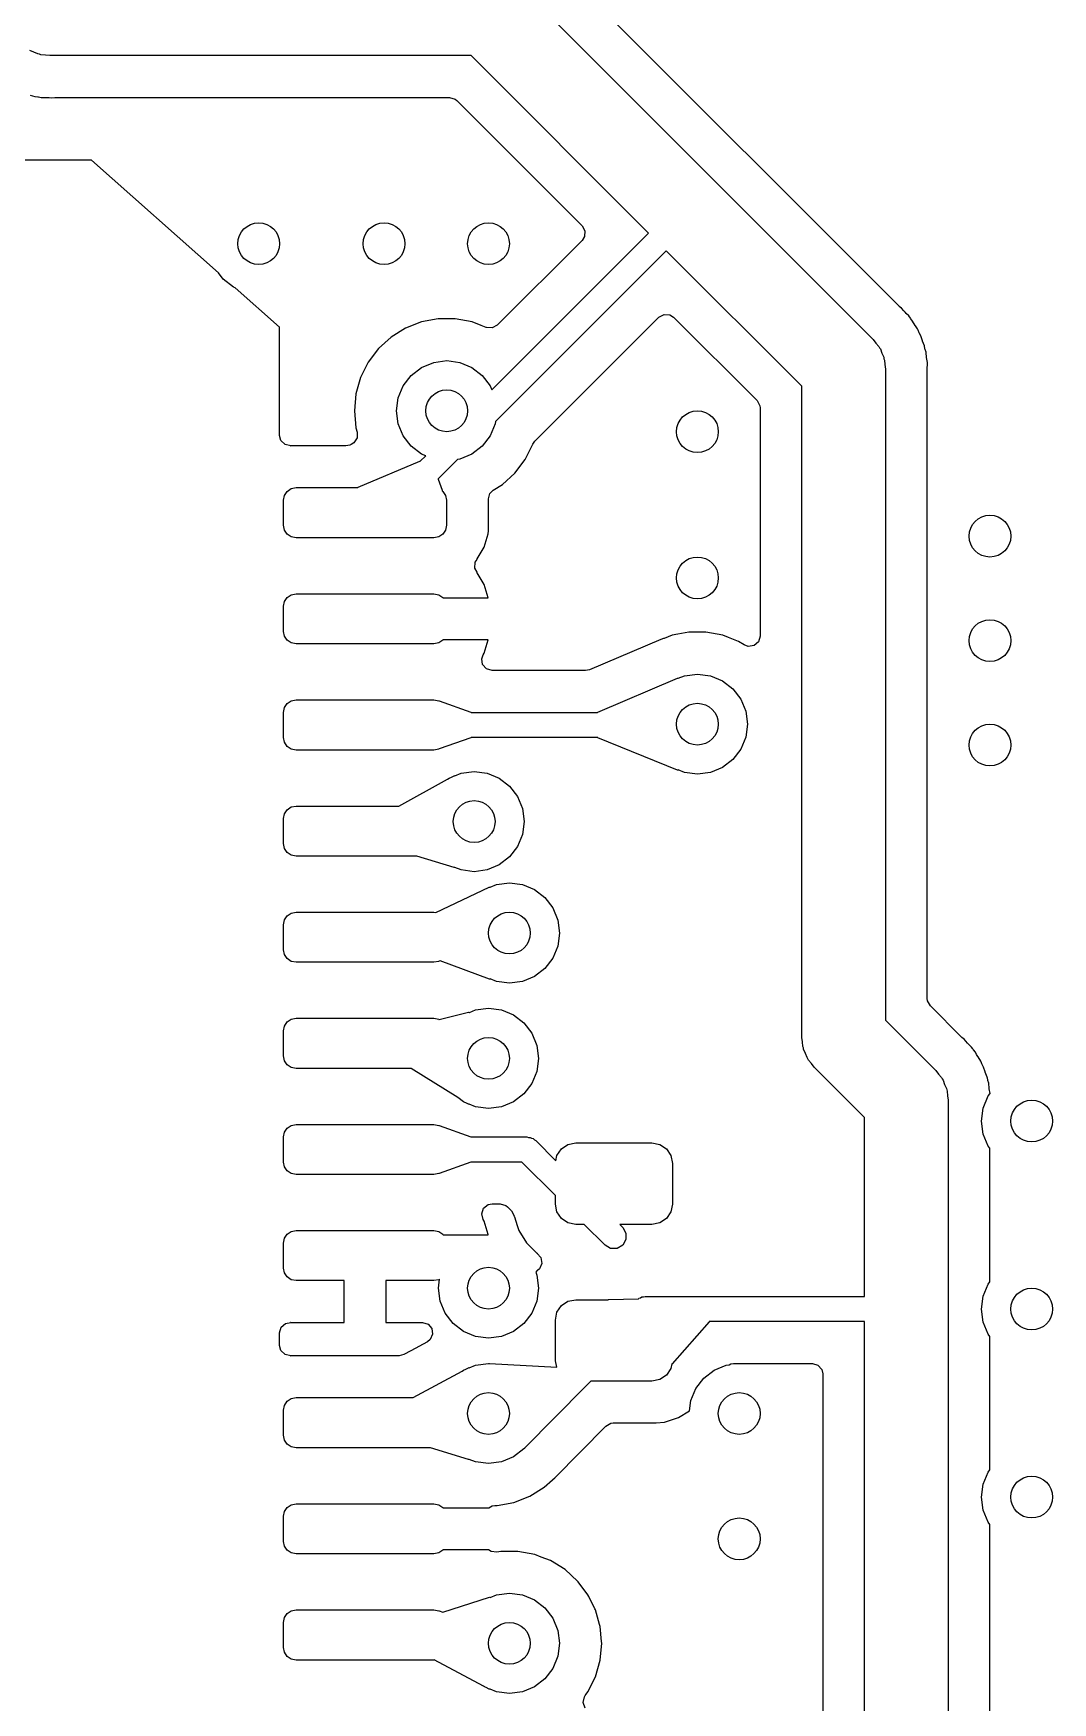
# Model space of a CAD drawing. Extents: x 90 to 175, y -109.5 to -35.9.
# Drawn here: x 146.55 to 158.75, y -68.21 to -48.23 of the extents above; entities that cross this region are included whole.
import ezdxf

# ---------------------------------------------------------------- set-up
doc = ezdxf.new("R2010")
doc.units = 0
doc.layers.add('BLACK', color=7, linetype='CONTINUOUS')

msp = doc.modelspace()

# ---------------------------------------------------------------- linework, layer by layer
at = {"layer": 'BLACK', "linetype": 'CONTINUOUS'}
for p, q in [((156.909807, -51.494887), (152.716452, -47.301532)), ((152.353553, -47.646447), (156.603554, -51.896447)), ((146.560483, -48.457528), (146.510376, -48.438839)), ((146.609134, -48.479746), (146.560483, -48.457528)), ((146.626899, -48.4823), (146.609134, -48.479746)), ((146.643717, -48.488573), (146.626899, -48.4823)), ((146.697061, -48.492388), (146.643717, -48.488573)), ((146.75, -48.5), (146.697061, -48.492388)), ((151.792894, -48.5), (146.75, -48.5)), ((153.91538, -50.622487), (151.792894, -48.5)), ((146.515704, -48.973612), (146.572582, -48.989887)), ((146.572582, -48.989887), (146.606839, -48.992495)), ((146.606839, -48.992495), (146.614614, -48.993586)), ((146.614614, -48.993586), (146.648255, -49.0005)), ((146.648255, -49.0005), (146.648259, -49.0005)), ((146.648259, -49.0005), (146.709598, -49.0005)), ((146.709598, -49.0005), (146.714304, -49.000678)), ((146.714304, -49.000678), (146.741595, -49.002757)), ((146.741595, -49.002757), (146.775475, -49.005337)), ((146.775475, -49.005337), (146.775475, -49.005336)), ((146.775475, -49.005336), (146.775476, -49.005337)), ((146.775476, -49.005337), (146.809559, -49.000996)), ((146.809559, -49.000996), (146.817389, -49.0005)), ((146.817389, -49.0005), (151.534217, -49.0005)), ((151.534217, -49.0005), (151.601256, -49.020185)), ((151.601256, -49.020185), (151.621898, -49.036819)), ((151.621898, -49.036819), (153.119885, -50.534806)), ((147.25, -49.75), (139, -49.75)), ((148.768754, -51.100003), (147.25, -49.75)), ((153.119885, -50.534806), (153.15337, -50.596129)), ((152.039605, -52.498262), (153.91538, -50.622487)), ((153.119885, -50.710168), (152.105099, -51.724953)), ((153.148386, -50.665821), (153.119885, -50.710168)), ((153.15337, -50.596129), (153.148386, -50.665821)), ((154.127512, -50.834619), (152.082998, -52.879133)), ((155.75, -52.457106), (154.127512, -50.834619)), ((148.825736, -51.174264), (148.768754, -51.100003)), ((148.95, -51.269615), (148.825736, -51.174264)), ((148.967915, -51.277035), (148.95, -51.269615)), ((149.5, -51.75), (148.967915, -51.277035)), ((156.915694, -51.500072), (156.909807, -51.494887)), ((156.942866, -51.521105), (156.915694, -51.500072)), ((156.969324, -51.551925), (156.942866, -51.521105)), ((151.197541, -51.686977), (151.007364, -51.760651)), ((151.197544, -51.686976), (151.197541, -51.686976)), ((151.197541, -51.686976), (151.197541, -51.686977)), ((151.398024, -51.6495), (151.197544, -51.686976)), ((151.601976, -51.6495), (151.398024, -51.6495)), ((151.802456, -51.686976), (151.601976, -51.6495)), ((151.911258, -51.729126), (151.802456, -51.686976)), ((151.972624, -51.752899), (151.911258, -51.729126)), ((152.105099, -51.724953), (152.043776, -51.758438)), ((152.554687, -53.115257), (154.039831, -51.630114)), ((154.039831, -51.630114), (154.101154, -51.596629)), ((154.101154, -51.596629), (154.170846, -51.601613)), ((154.170846, -51.601613), (154.215193, -51.630114)), ((154.215193, -51.630114), (155.213181, -52.628102)), ((156.982828, -51.567655), (156.969324, -51.551925)), ((156.986019, -51.571099), (156.982828, -51.567655)), ((156.999553, -51.584633), (156.986019, -51.571099)), ((157.029399, -51.614478), (156.999553, -51.584633)), ((157.029404, -51.614484), (157.029399, -51.614478)), ((157.048306, -51.643163), (157.029404, -51.614484)), ((157.053034, -51.649434), (157.048306, -51.643163)), ((157.075409, -51.675498), (157.053034, -51.649434)), ((157.105183, -51.729142), (157.075409, -51.675498)), ((157.107605, -51.733139), (157.105183, -51.729142)), ((157.131458, -51.769331), (157.107605, -51.733139)), ((149.5, -53.04573), (149.5, -51.75)), ((150.833958, -51.868019), (150.683237, -52.005418)), ((150.83396, -51.868017), (150.833958, -51.868019)), ((151.007357, -51.760655), (150.83396, -51.868017)), ((151.007364, -51.760651), (151.007357, -51.760655)), ((151.974084, -51.753454), (151.972624, -51.752899)), ((152.043776, -51.758438), (151.974084, -51.753454)), ((156.603554, -51.896447), (156.635603, -51.939261)), ((157.141377, -51.784381), (157.131458, -51.769331)), ((157.141378, -51.784384), (157.141377, -51.784381)), ((157.15412, -51.816284), (157.141378, -51.784384)), ((157.157491, -51.823382), (157.15412, -51.816284)), ((157.174159, -51.853412), (157.157491, -51.823382)), ((157.192527, -51.911955), (157.174159, -51.853412)), ((157.194092, -51.916352), (157.192527, -51.911955)), ((157.216858, -51.973348), (157.194092, -51.916352)), ((150.683237, -52.005418), (150.560327, -52.168178)), ((156.635603, -51.939261), (156.670627, -51.97968)), ((156.670627, -51.97968), (156.678084, -51.996008)), ((156.678084, -51.996008), (156.688839, -52.010376)), ((156.688839, -52.010376), (156.70753, -52.060487)), ((156.70753, -52.060487), (156.729746, -52.109134)), ((156.729746, -52.109134), (156.732299, -52.126895)), ((156.732299, -52.126895), (156.738574, -52.143717)), ((157.222918, -52.007166), (157.216858, -51.973348)), ((157.224788, -52.01478), (157.222918, -52.007166)), ((157.235074, -52.047562), (157.224788, -52.01478)), ((157.235825, -52.054952), (157.235074, -52.047562)), ((157.24128, -52.108587), (157.235825, -52.054952)), ((157.241933, -52.113253), (157.24128, -52.108587)), ((157.252757, -52.173637), (157.241933, -52.113253)), ((150.560327, -52.168178), (150.469422, -52.350739)), ((150.980385, -52.45), (151.075736, -52.325736)), ((151.075736, -52.325736), (151.2, -52.230385)), ((151.2, -52.230385), (151.344709, -52.170445)), ((151.344709, -52.170445), (151.5, -52.15)), ((151.5, -52.15), (151.655291, -52.170445)), ((151.655291, -52.170445), (151.8, -52.230385)), ((151.8, -52.230385), (151.924264, -52.325736)), ((151.924264, -52.325736), (152.019615, -52.45)), ((156.738574, -52.143717), (156.742389, -52.19707)), ((156.742389, -52.19707), (156.75, -52.25)), ((156.75, -52.25), (156.75, -60.042893)), ((157.2505, -52.262715), (157.252757, -52.173641)), ((157.2505, -59.784217), (157.2505, -52.262715)), ((157.252756, -52.17364), (157.252757, -52.173637)), ((157.252757, -52.173641), (157.252756, -52.17364)), ((150.469417, -52.350752), (150.413602, -52.546917)), ((150.469422, -52.350739), (150.469417, -52.350752)), ((150.920445, -52.594709), (150.980385, -52.45)), ((152.019615, -52.45), (152.039605, -52.498262)), ((155.75, -60.25), (155.75, -52.457106)), ((150.413602, -52.546917), (150.394785, -52.749999)), ((150.9, -52.75), (150.920445, -52.594709)), ((155.213181, -52.628102), (155.246666, -52.689425)), ((155.246666, -52.689425), (155.2495, -52.715783)), ((155.2495, -52.715783), (155.2495, -55.447072)), ((150.394785, -52.749999), (150.394785, -52.75)), ((150.394785, -52.75), (150.413602, -52.953079)), ((150.920445, -52.905291), (150.9, -52.75)), ((150.980385, -53.05), (150.920445, -52.905291)), ((152.079555, -52.905291), (152.019615, -53.05)), ((152.082998, -52.879133), (152.079555, -52.905291)), ((149.515507, -53.105774), (149.5, -53.04573)), ((149.565192, -53.154898), (149.515507, -53.105774)), ((150.389448, -53.133072), (150.357257, -53.15292)), ((150.427715, -53.074613), (150.389448, -53.133072)), ((150.413602, -52.953079), (150.413602, -52.953082)), ((150.413602, -52.953082), (150.413603, -52.953083)), ((150.413603, -52.953083), (150.428302, -53.004748)), ((150.428302, -53.004748), (150.427715, -53.074613)), ((151.075736, -53.174264), (150.980385, -53.05)), ((152.019615, -53.05), (151.924264, -53.174264)), ((152.53137, -53.147664), (152.554687, -53.115257)), ((149.633548, -53.169362), (149.565192, -53.154898)), ((149.631713, -53.169504), (149.633548, -53.169362)), ((149.631804, -53.1695), (149.631713, -53.169504)), ((150.292879, -53.1695), (149.631804, -53.1695)), ((150.3411, -53.15974), (150.292879, -53.1695)), ((150.357257, -53.15292), (150.3411, -53.15974)), ((151.2, -53.269615), (151.075736, -53.174264)), ((151.183033, -53.354834), (151.248262, -53.289605)), ((151.248262, -53.289605), (151.2, -53.269615)), ((151.629133, -53.332998), (151.397779, -53.564352)), ((151.655291, -53.329555), (151.629133, -53.332998)), ((151.8, -53.269615), (151.655291, -53.329555)), ((151.924264, -53.174264), (151.8, -53.269615)), ((152.316764, -53.494579), (152.439673, -53.331821)), ((152.439673, -53.331821), (152.530582, -53.14925)), ((152.530582, -53.14925), (152.530584, -53.149241)), ((152.530584, -53.149241), (152.53137, -53.147664)), ((150.441784, -53.665924), (151.178813, -53.354862)), ((151.178813, -53.354862), (151.183033, -53.354834)), ((152.166041, -53.631981), (152.316764, -53.494579)), ((149.558918, -53.762597), (149.591434, -53.713934)), ((149.591434, -53.713934), (149.640097, -53.681418)), ((149.640097, -53.681418), (149.6975, -53.67)), ((149.6975, -53.67), (150.437296, -53.67)), ((150.437296, -53.67), (150.441784, -53.665924)), ((151.397779, -53.564352), (151.399083, -53.566412)), ((151.399083, -53.566412), (151.446983, -53.700521)), ((151.446983, -53.700521), (151.446549, -53.709245)), ((151.446549, -53.709245), (151.453566, -53.713934)), ((151.453566, -53.713934), (151.486082, -53.762597)), ((152.017685, -53.738055), (152.056723, -53.699667)), ((152.056723, -53.699667), (152.166041, -53.631981)), ((149.5475, -53.82), (149.558918, -53.762597)), ((149.5475, -54.12), (149.5475, -53.82)), ((151.486082, -53.762597), (151.4975, -53.82)), ((151.4975, -53.82), (151.4975, -54.12)), ((151.998, -53.805094), (152.017685, -53.738055)), ((151.998, -54.185694), (151.998, -53.805094)), ((149.558918, -54.177403), (149.5475, -54.12)), ((151.4975, -54.12), (151.486082, -54.177403)), ((149.591434, -54.226066), (149.558918, -54.177403)), ((149.640097, -54.258582), (149.591434, -54.226066)), ((149.6975, -54.27), (149.640097, -54.258582)), ((151.3475, -54.27), (149.6975, -54.27)), ((151.404903, -54.258582), (151.3475, -54.27)), ((151.453566, -54.226066), (151.404903, -54.258582)), ((151.486082, -54.177403), (151.453566, -54.226066)), ((151.949244, -54.380398), (151.995098, -54.222569)), ((151.995098, -54.222569), (151.998, -54.185694)), ((151.841249, -54.562082), (151.862356, -54.529232)), ((151.860801, -54.528026), (151.865577, -54.521868)), ((151.862356, -54.529232), (151.860801, -54.528026)), ((151.865577, -54.521868), (151.865581, -54.521865)), ((151.865581, -54.521865), (151.949244, -54.380398)), ((151.836302, -54.631776), (151.841249, -54.562082)), ((151.862866, -54.680364), (151.836302, -54.631776)), ((151.8604, -54.682278), (151.862866, -54.680364)), ((151.865185, -54.688447), (151.8604, -54.682278)), ((151.948781, -54.829801), (151.865185, -54.688447)), ((151.9946, -54.987513), (151.948781, -54.829801)), ((149.5475, -55.09), (149.558918, -55.032597)), ((149.5475, -55.39), (149.5475, -55.09)), ((149.558918, -55.032597), (149.591434, -54.983934)), ((149.591434, -54.983934), (149.640097, -54.951418)), ((149.640097, -54.951418), (149.6975, -54.94)), ((149.6975, -54.94), (151.3475, -54.94)), ((151.3475, -54.94), (151.404903, -54.951418)), ((151.404903, -54.951418), (151.453566, -54.983934)), ((151.453566, -54.983934), (151.457619, -54.99)), ((151.457619, -54.99), (151.994795, -54.99)), ((151.994795, -54.989998), (151.9946, -54.987513)), ((151.994795, -54.99), (151.994795, -54.989998)), ((149.558918, -55.447403), (149.5475, -55.39)), ((149.591434, -55.496066), (149.558918, -55.447403)), ((149.640097, -55.528582), (149.591434, -55.496066)), ((149.6975, -55.54), (149.640097, -55.528582)), ((151.404903, -55.528582), (151.3475, -55.54)), ((151.453566, -55.496066), (151.404903, -55.528582)), ((151.457619, -55.49), (151.453566, -55.496066)), ((151.994795, -55.49), (151.457619, -55.49)), ((151.948781, -55.650198), (151.9946, -55.492486)), ((151.9946, -55.492486), (151.994795, -55.490001)), ((151.994795, -55.490001), (151.994795, -55.49)), ((154.060681, -55.48557), (153.21007, -55.849504)), ((154.060687, -55.485568), (154.060681, -55.48557)), ((154.094389, -55.476548), (154.060687, -55.485568)), ((154.10076, -55.474469), (154.094389, -55.476548)), ((154.197538, -55.436977), (154.10076, -55.474469)), ((154.264034, -55.424547), (154.197538, -55.436977)), ((154.398024, -55.3995), (154.264034, -55.424547)), ((154.601976, -55.3995), (154.398024, -55.3995)), ((154.802456, -55.436976), (154.601976, -55.3995)), ((154.871754, -55.463822), (154.802456, -55.436976)), ((154.992635, -55.510651), (154.871754, -55.463822)), ((154.992636, -55.510651), (154.992635, -55.510651)), ((154.992637, -55.510652), (154.992636, -55.510651)), ((154.992639, -55.510653), (154.992637, -55.510652)), ((154.992642, -55.510655), (154.992639, -55.510653)), ((155.060223, -55.552499), (154.992642, -55.510655)), ((155.229815, -55.514111), (155.177011, -55.559866)), ((155.2495, -55.447072), (155.229815, -55.514111)), ((151.3475, -55.54), (149.6975, -55.54)), ((151.919658, -55.717853), (151.935664, -55.672379)), ((151.929602, -55.787011), (151.919658, -55.717853)), ((151.935664, -55.672379), (151.948781, -55.650198)), ((155.107853, -55.56981), (155.060223, -55.552499)), ((155.177011, -55.559866), (155.107853, -55.56981)), ((151.975357, -55.839815), (151.929602, -55.787011)), ((152.042396, -55.8595), (151.975357, -55.839815)), ((153.161294, -55.8595), (152.042396, -55.8595)), ((153.21007, -55.849504), (153.161294, -55.8595)), ((154.269775, -55.951483), (154.344709, -55.920445)), ((154.344709, -55.920445), (154.5, -55.9)), ((154.5, -55.9), (154.655291, -55.920445)), ((154.655291, -55.920445), (154.8, -55.980385)), ((153.309087, -56.356963), (154.259526, -55.950319)), ((154.259526, -55.950319), (154.268479, -55.950216)), ((154.268479, -55.950216), (154.269775, -55.951483)), ((154.8, -55.980385), (154.924264, -56.075736)), ((154.924264, -56.075736), (155.019615, -56.2)), ((149.5475, -56.36), (149.558918, -56.302597)), ((149.558918, -56.302597), (149.591434, -56.253934)), ((149.591434, -56.253934), (149.640097, -56.221418)), ((149.640097, -56.221418), (149.6975, -56.21)), ((149.6975, -56.21), (151.3475, -56.21)), ((151.3475, -56.21), (151.404903, -56.221418)), ((151.404903, -56.221418), (151.406851, -56.222719)), ((151.406851, -56.222719), (151.408651, -56.222741)), ((151.408651, -56.222741), (151.789695, -56.357244)), ((155.019615, -56.2), (155.079555, -56.344709)), ((149.5475, -56.66), (149.5475, -56.36)), ((151.789695, -56.357244), (151.792762, -56.36)), ((151.792762, -56.36), (153.305187, -56.36)), ((153.305187, -56.36), (153.305416, -56.359447)), ((153.305416, -56.359447), (153.309087, -56.356963)), ((155.079555, -56.344709), (155.1, -56.5)), ((155.1, -56.5), (155.079555, -56.655291)), ((149.558918, -56.717403), (149.5475, -56.66)), ((149.591434, -56.766066), (149.558918, -56.717403)), ((151.789694, -56.662755), (151.408651, -56.797258)), ((151.794065, -56.66), (151.789694, -56.662755)), ((153.306274, -56.66), (151.794065, -56.66)), ((153.309277, -56.662967), (153.306274, -56.66)), ((154.259636, -57.049949), (153.309277, -56.662967)), ((155.079555, -56.655291), (155.019615, -56.8)), ((149.640097, -56.798582), (149.591434, -56.766066)), ((149.6975, -56.81), (149.640097, -56.798582)), ((151.3475, -56.81), (149.6975, -56.81)), ((151.404903, -56.798582), (151.3475, -56.81)), ((151.406852, -56.797279), (151.404903, -56.798582)), ((151.408651, -56.797258), (151.406852, -56.797279)), ((154.924264, -56.924264), (154.8, -57.019615)), ((155.019615, -56.8), (154.924264, -56.924264)), ((151.556999, -57.134042), (151.587289, -57.11746)), ((151.587289, -57.11746), (151.596189, -57.116494)), ((151.596189, -57.116494), (151.597268, -57.117362)), ((151.597268, -57.117362), (151.673026, -57.085983)), ((151.673026, -57.085983), (151.828317, -57.065538)), ((151.828317, -57.065538), (151.983608, -57.085983)), ((151.983608, -57.085983), (152.128317, -57.145923)), ((154.268509, -57.049929), (154.259636, -57.049949)), ((154.269881, -57.04856), (154.268509, -57.049929)), ((154.344709, -57.079555), (154.269881, -57.04856)), ((154.5, -57.1), (154.344709, -57.079555)), ((154.655291, -57.079555), (154.5, -57.1)), ((154.8, -57.019615), (154.655291, -57.079555)), ((150.925074, -57.48), (151.510932, -57.159262)), ((151.510932, -57.159262), (151.528317, -57.145923)), ((151.528317, -57.145923), (151.556999, -57.134042)), ((152.128317, -57.145923), (152.252581, -57.241274)), ((152.252581, -57.241274), (152.347932, -57.365538)), ((149.558918, -57.572597), (149.591434, -57.523934)), ((149.591434, -57.523934), (149.640097, -57.491418)), ((149.640097, -57.491418), (149.6975, -57.48)), ((149.6975, -57.48), (150.925074, -57.48)), ((152.347932, -57.365538), (152.407872, -57.510247)), ((152.407872, -57.510247), (152.428317, -57.665538)), ((149.5475, -57.63), (149.558918, -57.572597)), ((149.5475, -57.93), (149.5475, -57.63)), ((152.428317, -57.665538), (152.407872, -57.820829)), ((149.558918, -57.987403), (149.5475, -57.93)), ((152.407872, -57.820829), (152.347932, -57.965538)), ((149.591434, -58.036066), (149.558918, -57.987403)), ((149.640097, -58.068582), (149.591434, -58.036066)), ((149.6975, -58.08), (149.640097, -58.068582)), ((151.141463, -58.08), (149.6975, -58.08)), ((151.588559, -58.216761), (151.141463, -58.08)), ((152.252581, -58.089802), (152.128317, -58.185153)), ((152.347932, -57.965538), (152.252581, -58.089802)), ((151.596442, -58.216389), (151.588559, -58.216761)), ((151.59858, -58.214256), (151.596442, -58.216389)), ((151.673026, -58.245093), (151.59858, -58.214256)), ((151.828317, -58.265538), (151.673026, -58.245093)), ((151.983608, -58.245093), (151.828317, -58.265538)), ((152.128317, -58.185153), (151.983608, -58.245093)), ((151.368298, -58.754136), (152.0093, -58.450917)), ((152.0093, -58.450917), (152.018241, -58.450478)), ((152.018241, -58.450478), (152.019483, -58.451604)), ((152.019483, -58.451604), (152.094709, -58.420445)), ((152.094709, -58.420445), (152.25, -58.4)), ((152.25, -58.4), (152.405291, -58.420445)), ((152.405291, -58.420445), (152.55, -58.480385)), ((152.55, -58.480385), (152.674264, -58.575736)), ((152.674264, -58.575736), (152.769615, -58.7)), ((152.769615, -58.7), (152.829555, -58.844709)), ((149.5475, -58.9), (149.558918, -58.842597)), ((149.5475, -59.2), (149.5475, -58.9)), ((149.558918, -58.842597), (149.591434, -58.793934)), ((149.591434, -58.793934), (149.640097, -58.761418)), ((149.640097, -58.761418), (149.6975, -58.75)), ((149.6975, -58.75), (151.3475, -58.75)), ((151.3475, -58.75), (151.368298, -58.754136)), ((152.829555, -58.844709), (152.85, -59)), ((152.85, -59), (152.829555, -59.155291)), ((149.558918, -59.257403), (149.5475, -59.2)), ((149.591434, -59.306066), (149.558918, -59.257403)), ((149.640097, -59.338582), (149.591434, -59.306066)), ((152.769615, -59.3), (152.674264, -59.424264)), ((152.829555, -59.155291), (152.769615, -59.3)), ((149.6975, -59.35), (149.640097, -59.338582)), ((151.3475, -59.35), (149.6975, -59.35)), ((151.404903, -59.338582), (151.3475, -59.35)), ((151.406852, -59.337279), (151.404903, -59.338582)), ((151.408651, -59.337258), (151.406852, -59.337279)), ((151.420582, -59.333046), (151.408651, -59.337258)), ((152.009852, -59.55044), (151.420582, -59.333046)), ((152.55, -59.519615), (152.405291, -59.579555)), ((152.674264, -59.424264), (152.55, -59.519615)), ((152.018363, -59.550279), (152.009852, -59.55044)), ((152.020026, -59.54862), (152.018363, -59.550279)), ((152.094709, -59.579555), (152.020026, -59.54862)), ((152.25, -59.6), (152.094709, -59.579555)), ((152.405291, -59.579555), (152.25, -59.6)), ((151.770912, -59.951012), (151.844709, -59.920445)), ((151.844709, -59.920445), (152, -59.9)), ((152, -59.9), (152.155291, -59.920445)), ((152.155291, -59.920445), (152.3, -59.980385)), ((157.253334, -59.810575), (157.2505, -59.784217)), ((157.286819, -59.871898), (157.253334, -59.810575)), ((157.659804, -60.244883), (157.286819, -59.871898)), ((149.5475, -60.17), (149.558918, -60.112597)), ((149.558918, -60.112597), (149.591434, -60.063934)), ((149.591434, -60.063934), (149.640097, -60.031418)), ((149.640097, -60.031418), (149.6975, -60.02)), ((149.6975, -60.02), (151.3475, -60.02)), ((151.3475, -60.02), (151.404903, -60.031418)), ((151.404903, -60.031418), (151.406851, -60.032719)), ((151.406851, -60.032719), (151.407692, -60.032729)), ((151.407692, -60.032729), (151.76069, -59.948)), ((151.76069, -59.948), (151.769534, -59.949401)), ((151.769534, -59.949401), (151.770912, -59.951012)), ((152.3, -59.980385), (152.424264, -60.075736)), ((152.424264, -60.075736), (152.519615, -60.2)), ((156.75, -60.042893), (157.353553, -60.646446)), ((149.5475, -60.47), (149.5475, -60.17)), ((152.519615, -60.2), (152.579555, -60.344709)), ((155.757611, -60.302938), (155.75, -60.25)), ((155.761427, -60.356283), (155.757611, -60.302938)), ((157.665698, -60.250075), (157.659804, -60.244883)), ((157.692867, -60.271106), (157.665698, -60.250075)), ((157.732829, -60.317656), (157.692867, -60.271106)), ((157.736033, -60.321112), (157.732829, -60.317656)), ((157.779402, -60.364481), (157.736033, -60.321112)), ((149.558918, -60.527403), (149.5475, -60.47)), ((149.591434, -60.576066), (149.558918, -60.527403)), ((152.579555, -60.344709), (152.6, -60.5)), ((152.6, -60.5), (152.579555, -60.655291)), ((155.767699, -60.3731), (155.761427, -60.356283)), ((155.770254, -60.390866), (155.767699, -60.3731)), ((155.792471, -60.439516), (155.770254, -60.390866)), ((155.811161, -60.489624), (155.792471, -60.439516)), ((155.821915, -60.50399), (155.811161, -60.489624)), ((155.829373, -60.52032), (155.821915, -60.50399)), ((155.8644, -60.560744), (155.829373, -60.52032)), ((157.794071, -60.386739), (157.779402, -60.364481)), ((157.798302, -60.393159), (157.794071, -60.386739)), ((157.803033, -60.399434), (157.798302, -60.393159)), ((157.825407, -60.425495), (157.803033, -60.399434)), ((157.825409, -60.425498), (157.825407, -60.425495)), ((157.840362, -60.452438), (157.825409, -60.425498)), ((157.85518, -60.479134), (157.840362, -60.452438)), ((157.85762, -60.483163), (157.85518, -60.479134)), ((157.891377, -60.534383), (157.85762, -60.483163)), ((149.640097, -60.608582), (149.591434, -60.576066)), ((149.6975, -60.62), (149.640097, -60.608582)), ((151.075718, -60.62), (149.6975, -60.62)), ((151.634573, -60.969411), (151.075718, -60.62)), ((152.579555, -60.655291), (152.519615, -60.8)), ((155.896447, -60.603553), (155.8644, -60.560744)), ((156.5, -61.207106), (155.896447, -60.603553)), ((157.353553, -60.646446), (157.385602, -60.689259)), ((157.385602, -60.689259), (157.420627, -60.72968)), ((157.893994, -60.540936), (157.891377, -60.534383)), ((157.904117, -60.566278), (157.893994, -60.540936)), ((157.907488, -60.573378), (157.904117, -60.566278)), ((157.924157, -60.603407), (157.907488, -60.573378)), ((157.924158, -60.60341), (157.924157, -60.603407)), ((157.924159, -60.603412), (157.924158, -60.60341)), ((157.942521, -60.661937), (157.924159, -60.603412)), ((157.944102, -60.666378), (157.942521, -60.661937)), ((157.966858, -60.723347), (157.944102, -60.666378)), ((157.969579, -60.738531), (157.966858, -60.723347)), ((152.424264, -60.924264), (152.3, -61.019615)), ((152.519615, -60.8), (152.424264, -60.924264)), ((157.420627, -60.72968), (157.428084, -60.746009)), ((157.428084, -60.746009), (157.438839, -60.760376)), ((157.438839, -60.760376), (157.457528, -60.810483)), ((157.457528, -60.810483), (157.479746, -60.859134)), ((157.479746, -60.859134), (157.4823, -60.876899)), ((157.4823, -60.876899), (157.488573, -60.893717)), ((157.488573, -60.893717), (157.492388, -60.947061)), ((157.972917, -60.757154), (157.969579, -60.738531)), ((157.97479, -60.764786), (157.972917, -60.757154)), ((157.985074, -60.797562), (157.97479, -60.764786)), ((157.980385, -60.95), (158.00235, -60.921374)), ((157.991282, -60.858617), (157.985074, -60.797562)), ((157.991932, -60.863247), (157.991282, -60.858617)), ((158.00235, -60.921374), (157.991932, -60.863247)), ((151.7, -61.019615), (151.634573, -60.969411)), ((151.744058, -61.037864), (151.7, -61.019615)), ((151.758686, -61.04701), (151.744058, -61.037864)), ((151.760395, -61.047891), (151.758686, -61.04701)), ((151.768294, -61.047903), (151.760395, -61.047891)), ((151.844709, -61.079555), (151.768294, -61.047903)), ((152, -61.1), (151.844709, -61.079555)), ((152.155291, -61.079555), (152, -61.1)), ((152.3, -61.019615), (152.155291, -61.079555)), ((157.492388, -60.947061), (157.5, -61)), ((157.5, -61), (157.5, -72.5)), ((157.9, -61.25), (157.920445, -61.094709)), ((157.920445, -61.094709), (157.980385, -60.95)), ((149.591434, -61.333934), (149.640097, -61.301418)), ((149.640097, -61.301418), (149.6975, -61.29)), ((149.6975, -61.29), (151.3475, -61.29)), ((151.3475, -61.29), (151.404903, -61.301418)), ((151.404903, -61.301418), (151.406851, -61.302719)), ((151.406851, -61.302719), (151.408651, -61.302741)), ((151.408651, -61.302741), (151.789695, -61.437244)), ((156.5, -63.35), (156.5, -61.207106)), ((157.920445, -61.405291), (157.9, -61.25)), ((149.5475, -61.44), (149.558918, -61.382597)), ((149.5475, -61.74), (149.5475, -61.44)), ((149.558918, -61.382597), (149.591434, -61.333934)), ((151.789695, -61.437244), (151.792762, -61.44)), ((151.792762, -61.44), (152.46, -61.44)), ((152.46, -61.44), (152.479075, -61.445111)), ((152.479075, -61.445111), (152.498823, -61.445111)), ((152.498823, -61.445111), (152.515925, -61.454984)), ((152.515925, -61.454984), (152.535, -61.460096)), ((152.535, -61.460096), (152.548964, -61.47406)), ((152.548964, -61.47406), (152.566066, -61.483934)), ((152.566066, -61.483934), (152.806367, -61.724235)), ((152.950471, -61.531054), (153.04375, -61.5125)), ((153.04375, -61.5125), (153.95625, -61.5125)), ((153.95625, -61.5125), (154.049529, -61.531054)), ((157.980385, -61.55), (157.920445, -61.405291)), ((152.806367, -61.724235), (152.818554, -61.662971)), ((152.818554, -61.662971), (152.871393, -61.583893)), ((152.871393, -61.583893), (152.950471, -61.531054)), ((154.049529, -61.531054), (154.128607, -61.583893)), ((154.128607, -61.583893), (154.181446, -61.662971)), ((154.181446, -61.662971), (154.2, -61.75625)), ((158.0005, -61.576214), (157.980385, -61.55)), ((158.0005, -63.173785), (158.0005, -61.576214)), ((149.558918, -61.797403), (149.5475, -61.74)), ((149.591434, -61.846066), (149.558918, -61.797403)), ((149.640097, -61.878582), (149.591434, -61.846066)), ((149.6975, -61.89), (149.640097, -61.878582)), ((151.3475, -61.89), (149.6975, -61.89)), ((151.404903, -61.878582), (151.3475, -61.89)), ((151.406852, -61.877279), (151.404903, -61.878582)), ((151.408651, -61.877258), (151.406852, -61.877279)), ((151.789694, -61.742755), (151.408651, -61.877258)), ((151.794065, -61.74), (151.789694, -61.742755)), ((152.397868, -61.74), (151.794065, -61.74)), ((152.8, -62.142132), (152.397868, -61.74)), ((154.2, -61.75625), (154.2, -62.24375)), ((151.918481, -62.359897), (151.940641, -62.293634)), ((151.940641, -62.293634), (151.995107, -62.249871)), ((151.995107, -62.249871), (152.042396, -62.2405)), ((152.042396, -62.2405), (152.139192, -62.2405)), ((152.139192, -62.2405), (152.206231, -62.260185)), ((152.206231, -62.260185), (152.226873, -62.276819)), ((152.226873, -62.276819), (152.274689, -62.324635)), ((152.274689, -62.324635), (152.308174, -62.385958)), ((152.8, -62.24375), (152.8, -62.142132)), ((152.818554, -62.337029), (152.8, -62.24375)), ((154.2, -62.24375), (154.181446, -62.337029)), ((151.935664, -62.427621), (151.918481, -62.359897)), ((151.948781, -62.449801), (151.935664, -62.427621)), ((151.9946, -62.607513), (151.948781, -62.449801)), ((152.308174, -62.385958), (152.308919, -62.390636)), ((152.308919, -62.390636), (152.309912, -62.39527)), ((152.309912, -62.39527), (152.309913, -62.395275)), ((152.309913, -62.395275), (152.344615, -62.5)), ((152.344615, -62.5), (152.364637, -62.560422)), ((152.871393, -62.416107), (152.818554, -62.337029)), ((152.950471, -62.468946), (152.871393, -62.416107)), ((153.04375, -62.4875), (152.950471, -62.468946)), ((153.145368, -62.4875), (153.04375, -62.4875)), ((153.393934, -62.736066), (153.145368, -62.4875)), ((153.95625, -62.4875), (153.569632, -62.4875)), ((153.569632, -62.4875), (153.606066, -62.523934)), ((153.606066, -62.523934), (153.644889, -62.591177)), ((154.049529, -62.468946), (153.95625, -62.4875)), ((154.128607, -62.416107), (154.049529, -62.468946)), ((154.181446, -62.337029), (154.128607, -62.416107)), ((149.5475, -62.71), (149.558918, -62.652597)), ((149.5475, -63.01), (149.5475, -62.71)), ((149.558918, -62.652597), (149.591434, -62.603934)), ((149.591434, -62.603934), (149.640097, -62.571418)), ((149.640097, -62.571418), (149.6975, -62.56)), ((149.6975, -62.56), (151.3475, -62.56)), ((151.3475, -62.56), (151.404903, -62.571418)), ((151.404903, -62.571418), (151.453566, -62.603934)), ((151.453566, -62.603934), (151.457619, -62.61)), ((151.457619, -62.61), (151.994795, -62.61)), ((151.994795, -62.609998), (151.9946, -62.607513)), ((151.994795, -62.61), (151.994795, -62.609998)), ((152.364637, -62.560422), (152.364642, -62.560433)), ((152.364642, -62.560433), (152.455971, -62.708499)), ((152.455971, -62.708499), (152.455974, -62.708503)), ((152.455974, -62.708503), (152.578996, -62.831525)), ((153.644889, -62.668823), (153.606066, -62.736066)), ((153.644889, -62.591177), (153.644889, -62.668823)), ((152.578996, -62.831525), (152.579, -62.831528)), ((152.579, -62.831528), (152.579703, -62.831962)), ((152.579703, -62.831962), (152.580083, -62.832385)), ((152.580083, -62.832385), (152.584664, -62.836007)), ((152.584664, -62.836007), (152.584045, -62.836789)), ((152.584045, -62.836789), (152.626428, -62.88391)), ((152.626428, -62.88391), (152.637649, -62.952872)), ((153.461177, -62.774889), (153.393934, -62.736066)), ((153.538823, -62.774889), (153.461177, -62.774889)), ((153.606066, -62.736066), (153.538823, -62.774889)), ((149.558918, -63.067403), (149.5475, -63.01)), ((149.591434, -63.116066), (149.558918, -63.067403)), ((149.640097, -63.148582), (149.591434, -63.116066)), ((152.578996, -63.043474), (152.564384, -63.058085)), ((152.564384, -63.058085), (152.579555, -63.094709)), ((152.579, -63.043471), (152.578996, -63.043474)), ((152.579703, -63.043038), (152.579, -63.043471)), ((152.579555, -63.094709), (152.6, -63.25)), ((152.581315, -63.04164), (152.579703, -63.043038)), ((152.584664, -63.038993), (152.581315, -63.04164)), ((152.609806, -63.016954), (152.584544, -63.038842)), ((152.584544, -63.038842), (152.584664, -63.038993)), ((152.637649, -62.952872), (152.609806, -63.016954)), ((149.6975, -63.16), (149.640097, -63.148582)), ((150.2725, -63.16), (149.6975, -63.16)), ((150.2725, -63.66), (150.2725, -63.16)), ((151.3475, -63.16), (150.7725, -63.16)), ((150.7725, -63.16), (150.7725, -63.66)), ((151.404903, -63.148582), (151.3475, -63.16)), ((151.4, -63.25), (151.414167, -63.142391)), ((151.420445, -63.405291), (151.4, -63.25)), ((151.414167, -63.142391), (151.404903, -63.148582)), ((152.6, -63.25), (152.579555, -63.405291)), ((157.920445, -63.344709), (157.980385, -63.2)), ((157.980385, -63.2), (158.0005, -63.173785)), ((151.480385, -63.55), (151.420445, -63.405291)), ((152.579555, -63.405291), (152.519615, -63.55)), ((152.818554, -63.537971), (152.871393, -63.458893)), ((152.871393, -63.458893), (152.950471, -63.406054)), ((152.950471, -63.406054), (153.04375, -63.3875)), ((153.04375, -63.3875), (153.432546, -63.3875)), ((153.432546, -63.3875), (153.432982, -63.387232)), ((153.432982, -63.387232), (153.434462, -63.387092)), ((153.434462, -63.387092), (153.794034, -63.376061)), ((153.794034, -63.376061), (153.8, -63.370096)), ((153.8, -63.370096), (153.819074, -63.364984)), ((153.819074, -63.364984), (153.836177, -63.355111)), ((153.836177, -63.355111), (153.855925, -63.355111)), ((153.855925, -63.355111), (153.875, -63.35)), ((153.875, -63.35), (156.5, -63.35)), ((157.9, -63.5), (157.920445, -63.344709)), ((157.920445, -63.655291), (157.9, -63.5)), ((149.5, -63.783765), (149.519685, -63.716726)), ((149.519685, -63.716726), (149.572489, -63.670971)), ((149.572489, -63.670971), (149.633765, -63.66015)), ((149.631874, -63.660001), (149.631856, -63.66)), ((149.631856, -63.66), (150.2725, -63.66)), ((149.633765, -63.66015), (149.631874, -63.660001)), ((150.7725, -63.66), (151.208985, -63.66)), ((151.208985, -63.66), (151.276024, -63.679685)), ((151.276024, -63.679685), (151.321779, -63.732489)), ((151.575736, -63.674264), (151.480385, -63.55)), ((151.7, -63.769615), (151.575736, -63.674264)), ((152.424264, -63.674264), (152.3, -63.769615)), ((152.519615, -63.55), (152.424264, -63.674264)), ((152.8, -63.63125), (152.818554, -63.537971)), ((152.8, -64.11875), (152.8, -63.63125)), ((154.640638, -63.653319), (154.197102, -64.154839)), ((154.641895, -63.65), (154.640638, -63.653319)), ((156.5, -63.65), (154.641895, -63.65)), ((156.5, -72.25), (156.5, -63.65)), ((157.980385, -63.8), (157.920445, -63.655291)), ((149.5, -63.93573), (149.5, -63.783765)), ((151.268093, -63.893005), (151.070778, -64)), ((151.302698, -63.865203), (151.268093, -63.893005)), ((151.331723, -63.801647), (151.302698, -63.865203)), ((151.321779, -63.732489), (151.331723, -63.801647)), ((151.844709, -63.829555), (151.7, -63.769615)), ((152, -63.85), (151.844709, -63.829555)), ((152.155291, -63.829555), (152, -63.85)), ((152.3, -63.769615), (152.155291, -63.829555)), ((158.0005, -63.826214), (157.980385, -63.8)), ((158.0005, -65.423785), (158.0005, -63.826214)), ((149.515507, -63.995774), (149.5, -63.93573)), ((149.565192, -64.044898), (149.515507, -63.995774)), ((149.633548, -64.059362), (149.565192, -64.044898)), ((149.631713, -64.059504), (149.633548, -64.059362)), ((149.631804, -64.0595), (149.631713, -64.059504)), ((150.929593, -64.0595), (149.631804, -64.0595)), ((150.988701, -64.044506), (150.929593, -64.0595)), ((151.070778, -64), (150.988701, -64.044506)), ((152.815558, -64.196967), (152.8, -64.11875)), ((151.098504, -64.56), (151.68465, -64.242163)), ((151.68465, -64.242163), (151.7, -64.230385)), ((151.7, -64.230385), (151.726983, -64.219208)), ((151.726983, -64.219208), (151.758993, -64.201851)), ((151.758993, -64.201851), (151.767897, -64.200921)), ((151.767897, -64.200921), (151.768991, -64.201808)), ((151.768991, -64.201808), (151.844709, -64.170445)), ((151.844709, -64.170445), (152, -64.15)), ((152, -64.15), (152.010141, -64.151335)), ((152.010141, -64.151335), (152.011699, -64.150692)), ((152.011699, -64.150692), (152.012333, -64.15071)), ((152.012333, -64.15071), (152.815558, -64.196967)), ((154.128607, -64.291107), (154.049529, -64.343946)), ((154.181446, -64.212029), (154.128607, -64.291107)), ((154.192361, -64.157152), (154.181446, -64.212029)), ((154.197102, -64.154839), (154.192361, -64.157152)), ((154.575736, -64.325736), (154.7, -64.230385)), ((154.7, -64.230385), (154.844709, -64.170445)), ((154.844709, -64.170445), (154.881269, -64.165631)), ((154.881269, -64.165631), (154.897908, -64.155175)), ((154.897908, -64.155175), (154.931636, -64.1505)), ((154.931636, -64.1505), (154.996202, -64.1505)), ((154.996202, -64.1505), (155, -64.15)), ((155, -64.15), (155.003798, -64.1505)), ((155.003798, -64.1505), (155.8755, -64.1505)), ((155.8755, -64.1505), (155.942539, -64.170185)), ((155.942539, -64.170185), (155.988294, -64.222989)), ((155.988294, -64.222989), (155.9995, -64.2745)), ((155.9995, -64.2745), (155.9995, -71.259085)), ((153.161697, -64.425559), (152.432523, -65.165878)), ((153.161783, -64.425348), (153.161697, -64.425559)), ((153.224632, -64.3625), (153.161783, -64.425348)), ((153.95625, -64.3625), (153.224632, -64.3625)), ((154.049529, -64.343946), (153.95625, -64.3625)), ((154.420445, -64.594709), (154.480385, -64.45)), ((154.480385, -64.45), (154.575736, -64.325736)), ((149.5475, -64.71), (149.558918, -64.652597)), ((149.5475, -65.01), (149.5475, -64.71)), ((149.558918, -64.652597), (149.591434, -64.603934)), ((149.591434, -64.603934), (149.640097, -64.571418)), ((149.640097, -64.571418), (149.6975, -64.56)), ((149.6975, -64.56), (151.098504, -64.56)), ((154.272925, -64.797862), (154.404373, -64.716783)), ((154.404373, -64.716783), (154.420445, -64.594709)), ((152.792666, -65.520599), (153.403936, -64.899986)), ((153.403936, -64.899986), (153.465004, -64.866037)), ((153.465004, -64.866037), (153.49228, -64.863)), ((153.49228, -64.863), (154.005843, -64.863)), ((154.005843, -64.863), (154.005848, -64.863)), ((154.005848, -64.863), (154.107775, -64.852587)), ((154.107775, -64.852587), (154.272925, -64.797862)), ((149.558918, -65.067403), (149.5475, -65.01)), ((149.591434, -65.116066), (149.558918, -65.067403)), ((149.640097, -65.148582), (149.591434, -65.116066)), ((149.6975, -65.16), (149.640097, -65.148582)), ((151.305276, -65.16), (149.6975, -65.16)), ((151.760213, -65.30117), (151.305276, -65.16)), ((151.768141, -65.300812), (151.760213, -65.30117)), ((151.770247, -65.298712), (151.768141, -65.300812)), ((151.844709, -65.329555), (151.770247, -65.298712)), ((152.3, -65.269615), (152.155291, -65.329555)), ((152.424264, -65.174264), (152.3, -65.269615)), ((152.429821, -65.167021), (152.424264, -65.174264)), ((152.432523, -65.165878), (152.429821, -65.167021)), ((152, -65.35), (151.844709, -65.329555)), ((152.155291, -65.329555), (152, -65.35)), ((152.768022, -65.539339), (152.792666, -65.520599)), ((157.920445, -65.594709), (157.980385, -65.45)), ((157.980385, -65.45), (158.0005, -65.423785)), ((152.492637, -65.739348), (152.666041, -65.631981)), ((152.666041, -65.631981), (152.763833, -65.54283)), ((152.763833, -65.54283), (152.768022, -65.539339)), ((157.9, -65.75), (157.920445, -65.594709)), ((149.558918, -65.922597), (149.591434, -65.873934)), ((149.591434, -65.873934), (149.640097, -65.841418)), ((149.640097, -65.841418), (149.6975, -65.83)), ((149.6975, -65.83), (151.3475, -65.83)), ((151.3475, -65.83), (151.404903, -65.841418)), ((151.404903, -65.841418), (151.453566, -65.873934)), ((151.453566, -65.873934), (151.457619, -65.88)), ((151.457619, -65.88), (152.002515, -65.88)), ((152.002515, -65.88), (152.04521, -65.854462)), ((152.04521, -65.854462), (152.076304, -65.8505)), ((152.076304, -65.8505), (152.101974, -65.8505)), ((152.101974, -65.8505), (152.101976, -65.8505)), ((152.101976, -65.8505), (152.302456, -65.813024)), ((152.302456, -65.813024), (152.492637, -65.739348)), ((157.920445, -65.905291), (157.9, -65.75)), ((157.980385, -66.05), (157.920445, -65.905291)), ((149.5475, -65.98), (149.558918, -65.922597)), ((149.5475, -66.28), (149.5475, -65.98)), ((158.0005, -66.076214), (157.980385, -66.05)), ((158.0005, -78.534218), (158.0005, -66.076214)), ((149.558918, -66.337403), (149.5475, -66.28)), ((149.591434, -66.386066), (149.558918, -66.337403)), ((149.640097, -66.418582), (149.591434, -66.386066)), ((149.6975, -66.43), (149.640097, -66.418582)), ((151.3475, -66.43), (149.6975, -66.43)), ((151.404903, -66.418582), (151.3475, -66.43)), ((151.453566, -66.386066), (151.404903, -66.418582)), ((151.457619, -66.38), (151.453566, -66.386066)), ((151.999608, -66.38), (151.457619, -66.38)), ((152.030563, -66.40143), (151.999608, -66.38)), ((152.100078, -66.408462), (152.030563, -66.40143)), ((152.148022, -66.3995), (152.100078, -66.408462)), ((152.148024, -66.3995), (152.148022, -66.3995)), ((152.351976, -66.3995), (152.148024, -66.3995)), ((152.552456, -66.436976), (152.351976, -66.3995)), ((152.63131, -66.467524), (152.552456, -66.436976)), ((152.742635, -66.510651), (152.63131, -66.467524)), ((152.742642, -66.510655), (152.742635, -66.510651)), ((152.916039, -66.618017), (152.742642, -66.510655)), ((152.916041, -66.618019), (152.916039, -66.618017)), ((153.066762, -66.755418), (152.916041, -66.618019)), ((152.094709, -66.920445), (152.25, -66.9)), ((152.25, -66.9), (152.405291, -66.920445)), ((153.073998, -66.765), (153.066762, -66.755418)), ((153.189673, -66.918179), (153.073998, -66.765)), ((153.199683, -66.938282), (153.189673, -66.918179)), ((149.591434, -67.143934), (149.640097, -67.111418)), ((149.640097, -67.111418), (149.6975, -67.1)), ((149.6975, -67.1), (151.3475, -67.1)), ((151.3475, -67.1), (151.404903, -67.111418)), ((151.404903, -67.111418), (151.406851, -67.112719)), ((151.406851, -67.112719), (151.408651, -67.112741)), ((151.408651, -67.112741), (151.451426, -67.12784)), ((151.451426, -67.12784), (152.010151, -66.94895)), ((152.010151, -66.94895), (152.019074, -66.949691)), ((152.019074, -66.949691), (152.020463, -66.951198)), ((152.020463, -66.951198), (152.094709, -66.920445)), ((152.405291, -66.920445), (152.55, -66.980385)), ((152.55, -66.980385), (152.674264, -67.075736)), ((152.674264, -67.075736), (152.769615, -67.2)), ((153.273223, -67.085972), (153.199683, -66.938282)), ((153.280582, -67.10075), (153.273223, -67.085972)), ((153.329571, -67.272925), (153.280582, -67.10075)), ((149.5475, -67.25), (149.558918, -67.192597)), ((149.5475, -67.55), (149.5475, -67.25)), ((149.558918, -67.192597), (149.591434, -67.143934)), ((152.769615, -67.2), (152.829555, -67.344709)), ((153.336397, -67.296917), (153.329571, -67.272925)), ((153.353259, -67.478896), (153.336397, -67.296917)), ((152.829555, -67.344709), (152.85, -67.5)), ((152.85, -67.5), (152.829555, -67.655291)), ((153.336397, -67.703083), (153.355215, -67.5)), ((153.355215, -67.5), (153.353259, -67.478896)), ((149.558918, -67.607403), (149.5475, -67.55)), ((149.591434, -67.656066), (149.558918, -67.607403)), ((149.640097, -67.688582), (149.591434, -67.656066)), ((149.6975, -67.7), (149.640097, -67.688582)), ((151.3475, -67.7), (149.6975, -67.7)), ((151.351205, -67.699263), (151.3475, -67.7)), ((151.938866, -68.011071), (151.351205, -67.699263)), ((152.829555, -67.655291), (152.769615, -67.8)), ((153.280582, -67.89925), (153.336397, -67.703083)), ((152.769615, -67.8), (152.674264, -67.924264)), ((153.189673, -68.081821), (153.280582, -67.89925)), ((151.95, -68.019615), (151.938866, -68.011071)), ((151.972646, -68.028995), (151.95, -68.019615)), ((152.009039, -68.048305), (151.972646, -68.028995)), ((152.010029, -68.048772), (152.009039, -68.048305)), ((152.018984, -68.048786), (152.010029, -68.048772)), ((152.019407, -68.048364), (152.018984, -68.048786)), ((152.094709, -68.079555), (152.019407, -68.048364)), ((152.25, -68.1), (152.094709, -68.079555)), ((152.405291, -68.079555), (152.25, -68.1)), ((152.55, -68.019615), (152.405291, -68.079555)), ((152.674264, -67.924264), (152.55, -68.019615)), ((153.157048, -68.125023), (153.170281, -68.1075)), ((153.170281, -68.1075), (153.189673, -68.081821)), ((153.132355, -68.209116), (153.14692, -68.140782)), ((153.157047, -68.274478), (153.132355, -68.209116)), ((153.14692, -68.140782), (153.157048, -68.125023))]:
    msp.add_line(p, q, dxfattribs=at)
at = {"layer": 'BLACK'}
for centre in [(149.25, -50.75), (150.75, -50.75), (152, -50.75), (151.5, -52.75), (154.5, -53), (158, -54.25), (154.5, -54.75), (158, -55.5), (154.5, -56.5), (158, -56.75), (151.828317, -57.665538), (152.25, -59), (152, -60.5), (158.5, -61.25), (152, -63.25), (158.5, -63.5), (152, -64.75), (155, -64.75), (158.5, -65.75), (155, -66.25), (152.25, -67.5)]:
    msp.add_circle(centre, 0.25, dxfattribs=at)

doc.saveas('drawing.dxf')
